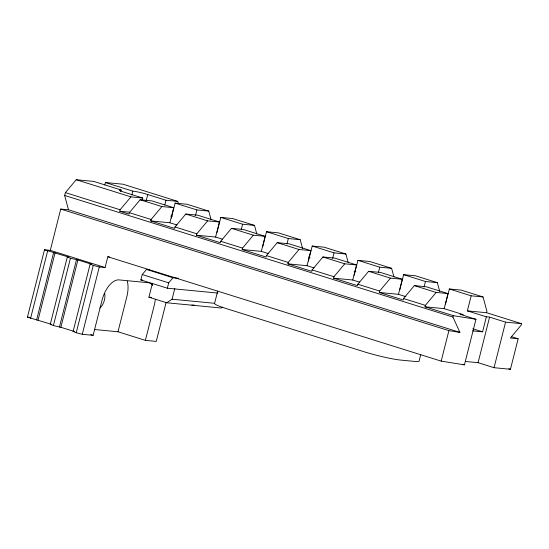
<?xml version="1.0" encoding="UTF-8"?>
<svg xmlns="http://www.w3.org/2000/svg" width="549" height="549" viewBox="0 0 549 549"><rect width="100%" height="100%" fill="white"/><g stroke="black" fill="none" stroke-linecap="round" stroke-linejoin="round"><path stroke-width="0.82" d="M173.683 207.7L161.893 206.554L151.105 219.483L150.742 220.911L169.874 222.764L173.683 207.7L151.874 200.886L140.125 199.761L129.338 212.683L128.946 214.11L119.819 211.262L120.114 209.759L130.93 196.871L142.726 198.017L142.122 200.399M178.48 278.274L172.976 277.746L168.708 282.852L167.349 288.218L140.86 279.921L142.225 274.548L146.494 269.435L149.39 269.744M472.634 330.889L482.605 331.836L486.359 316.821L489.584 317.13L505.574 322.133L521.55 323.67L521.186 325.097L510.398 338.026L518.146 338.781L510.44 369.271L494.052 367.693L478.069 362.69L465.38 361.468M44.483 249.795L68.769 257.09L67.321 256.946L50.282 324.281L51.736 324.418L27.45 317.123L44.483 249.795L50.288 250.358L105.092 267.521L107.817 256.747L109.505 256.911M30.566 318.413L47.605 251.092M50.288 250.358L60.733 209.066L68.501 209.807L459.918 332.385L452.959 317.089L453.316 315.661L475.969 319.292L464.44 364.852L441.183 361.132L107.817 256.747M36.584 319.985L53.617 252.657M38.032 320.129L55.072 252.801M70.437 258.243L77.903 259.952L91.601 264.241L90.153 264.096L73.113 331.431L74.561 331.569L60.864 327.279L53.397 325.571L70.437 258.243L67.321 256.946M59.409 327.142L76.455 259.807M60.864 327.279L77.903 259.952M104.763 184.972L105.381 182.536L123.01 184.21L177.794 201.394L178.398 203.597M152.656 285.418A22.324 11.474 -72.7 0 0 148.086 282.687L119.058 279.901A22.317 11.46 -72.6 0 0 102.011 300.324L93.124 335.329L82.254 334.293L76.229 332.721L93.275 265.4L90.153 264.096M82.254 334.293L99.287 266.958L105.092 267.521M120.725 191.628L121.137 190.002L93.735 181.417L76.208 179.729L65.406 192.624L64.624 195.437L68.501 209.807M131.794 195.101L132.796 191.134L134.635 191.375A11.145 1.077 14.2 0 1 147.901 194.566M146.096 201.044L147.736 194.552L165.963 200.248L177.794 201.394M94.38 329.503L117.987 331.774L126.84 296.762A22.324 11.481 -72.6 0 0 127.299 281.191M164.762 204.997L165.963 200.248M222.626 307.131L221.288 308.023L166.738 302.774L148.916 297.194L152.45 283.222M171.315 218.145L175.11 203.116L186.928 204.249L208.757 211.077L211.145 219.826M117.987 331.774L145.389 340.366L154.242 305.354A22.324 11.474 -72.7 0 0 155.25 299.74M166.141 302.341L156.259 341.409L145.389 340.366M166.738 302.774L172.077 299.212L174.788 288.438M195.526 215.469L196.926 209.938L208.757 211.077M219.422 221.988L207.604 220.87L196.823 233.799L196.453 235.219L215.606 237.058L219.422 221.988L197.578 215.167L185.775 214.035L174.987 226.957L174.623 228.391L150.742 220.911M217.006 232.419L220.801 217.411L232.646 218.55L254.482 225.378L256.85 234.155M265.133 236.317L253.315 235.185L242.528 248.107L242.164 249.534L261.317 251.373L265.133 236.317L243.303 229.475L231.486 228.35L220.698 241.272L220.334 242.699L196.453 235.219M217.699 291.059L214.577 303.391A27.34 2.525 14.2 0 0 226.84 308.771L363.843 351.676A27.34 2.525 14.2 0 0 400.441 360.055L414.948 361.448A27.34 2.525 14.2 0 0 419.065 361.194L420.726 354.62M241.217 229.784L242.617 224.239L254.482 225.378M262.69 246.769L266.498 231.719L278.364 232.858L300.193 239.693L302.574 248.457M310.844 250.632L299.027 249.5L288.239 262.422L287.875 263.849L307.028 265.695L310.844 250.632L289.014 243.797L277.204 242.665L266.409 255.587L266.045 257.014L242.164 249.534M286.928 244.099L288.328 238.554L300.193 239.693M308.401 261.091L312.209 246.034L324.075 247.174L345.904 254.009L348.286 262.772M356.555 264.947L344.738 263.815L333.95 276.737L333.586 278.165L352.739 280.011L356.555 264.947L334.725 258.112L322.915 256.98L312.12 269.902L311.757 271.33L287.875 263.849M332.639 258.414L334.039 252.869L345.904 254.009M354.112 275.406L357.921 260.35L369.786 261.489L391.615 268.324L393.997 277.087M402.266 279.263L390.449 278.13L379.661 291.052L379.297 292.48L398.45 294.326L402.266 279.263L380.436 272.428L368.626 271.295L357.831 284.217L357.468 285.645L333.586 278.165M378.35 272.729L379.75 267.185L391.615 268.324M399.823 289.721L403.632 274.665L415.497 275.804L437.327 282.639L439.708 291.402M447.977 293.578L436.16 292.445L425.372 305.368L425.008 306.795L444.162 308.641L447.977 293.578L426.148 286.743L414.337 285.61L403.542 298.532L403.186 299.96L379.297 292.48M424.061 287.045L425.461 281.5L437.327 282.639M445.534 304.036L449.343 288.98L461.208 290.119L483.038 296.954L486.929 311.29L486.572 312.717L467.364 310.871L471.172 295.815L483.038 296.954M441.183 361.132L448.897 330.628L459.918 332.385M478.069 362.69L489.584 317.13M494.052 367.693L505.574 322.133M121.137 190.002L119.943 189.954A11.152 1.029 14.2 0 0 124.465 192.301L142.726 198.017M119.819 211.262L129.509 212.175M170.643 216.1L172.324 216.265M140.86 279.921L142.562 280.086M217.857 293.077L167.349 288.218M172.077 299.212L214.693 303.316M148.916 297.194L151.469 297.441M27.45 317.123L29.152 317.288M93.275 265.4L99.287 266.958M175.11 203.116L196.926 209.938M220.801 217.411L242.617 224.239M266.498 231.719L288.328 238.554M312.209 246.034L334.039 252.869M357.921 260.35L379.75 267.185M403.632 274.665L425.461 281.5M449.343 288.98L471.172 295.815M105.381 182.536L132.796 191.134M140.125 199.761L161.893 206.554M76.208 179.729L130.93 196.871M185.775 214.035L207.604 220.87M231.486 228.35L253.315 235.185M277.204 242.665L299.027 249.5M322.915 256.98L344.738 263.815M368.626 271.295L390.449 278.13M414.337 285.61L436.16 292.445M308.504 256.953L310.096 257.447M354.215 271.268L355.807 271.769M486.572 312.717L521.55 323.67M467.364 310.871L486.359 316.821M169.874 222.764L177.046 225.001M398.45 294.326L405.883 296.652M307.028 265.695L314.076 267.905M352.739 280.011L359.794 282.22M444.162 308.641L463.164 314.591L459.987 314.282L475.969 319.292M65.406 192.624L120.114 209.759M129.338 212.683L151.105 219.483M220.698 241.272L242.528 248.107M266.409 255.587L288.239 262.422M312.12 269.902L333.95 276.737M357.831 284.217L379.661 291.052M403.542 298.532L425.372 305.368M174.987 226.957L196.823 233.799M425.008 306.795L453.316 315.661M452.959 317.089L64.624 195.437M511.606 336.736L518.146 338.781M472.799 328.769L482.605 331.836M60.733 209.066L448.897 330.628M508.806 368.756L510.44 369.271M462.848 364.351L464.44 364.852M146.494 269.435L172.976 277.746M142.225 274.548L168.708 282.852M90.702 334.574L93.124 335.329M261.317 251.373L268.729 253.707M215.606 237.058L222.276 239.158M73.113 331.431L76.229 332.721M50.282 324.281L53.397 325.571M194.552 305.079A8.647 0.796 14.2 0 1 191.848 304.976M104.626 293.317A9.765 5.023 -72.6 0 1 99.822 308.044"/></g></svg>
